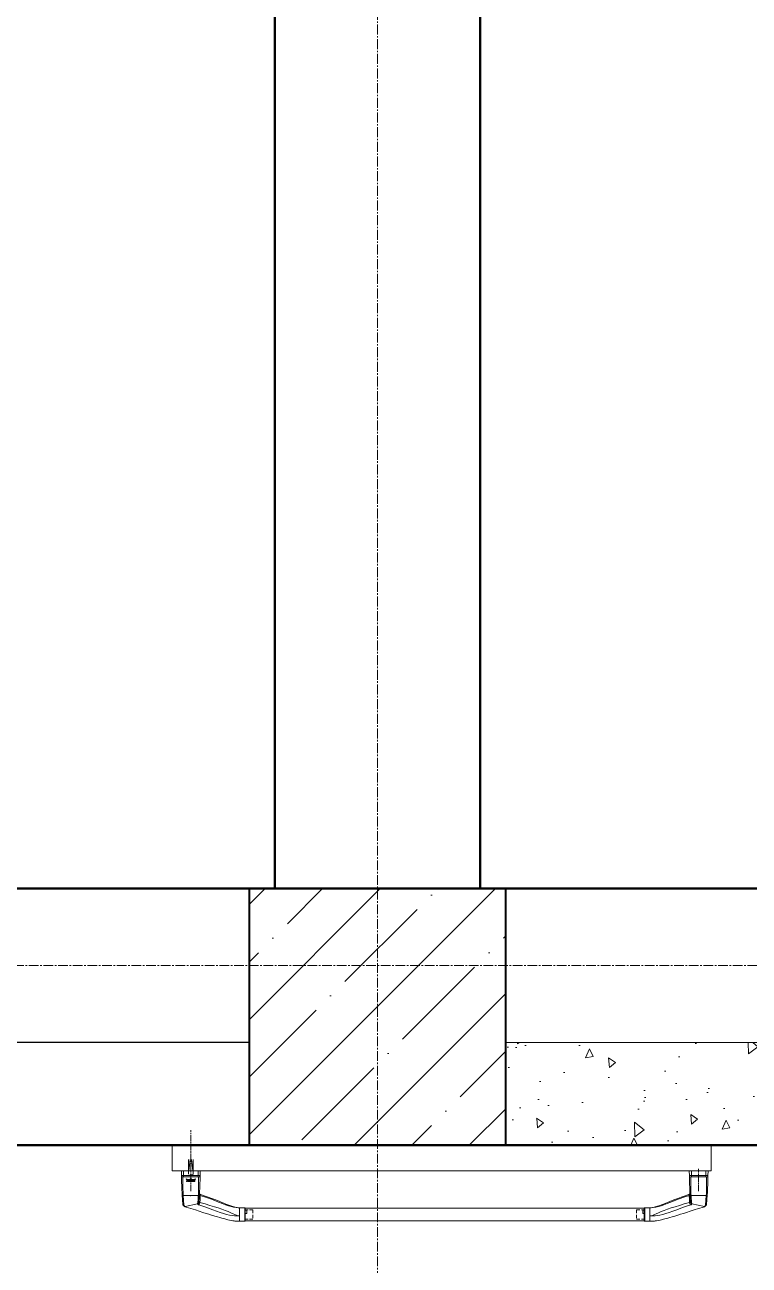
# Model space of a CAD drawing. Header units: millimetres. Extents: x -7155 to 483283, y -227682 to 148426.
# Drawn here: x 49273 to 50684, y 90316 to 92733 of the extents above; entities that cross this region are included whole.
import ezdxf

# ---------------------------------------------------------------- set-up
doc = ezdxf.new("R2010")
doc.units = ezdxf.units.MM
for name, pattern in [('CENTER2', [28.575, 19.05, -3.175, 3.175, -3.175]), ('CENTERLINE', [30, 12, -1.5, 3, -1.5, 12]), ('HIDDEN', [9.525, 6.35, -3.175]), ('HIDDEN2', [4.7625, 3.175, -1.5875])]:
    doc.linetypes.add(name, pattern=pattern)
for name, color, linetype, lineweight in [('АР_Двери_внутренние_антипаника', 7, 'Continuous', 0), ('АР_Колонны', 70, 'Continuous', 30), ('АР_Стены ЖБ', 7, 'Continuous', 30), ('АР_Стены ПЕНОблок', 52, 'Continuous', 20), ('АР_Штриховка', 8, 'Continuous', 0)]:
    doc.layers.add(name, color=color, linetype=linetype, lineweight=lineweight)
for name, color, linetype, lineweight, true_color in [('АР_Оси_РД_100', 7, 'Continuous', 0, 0x525252), ('РД_Витраж_вн', 7, 'Continuous', 25, 0x148aff), ('РД_Оси_100', 7, 'Continuous', 0, 0x525252), ('РД_проем_инж перемыч_фахверк', 7, 'Continuous', 18, 0xff1f1f)]:
    doc.layers.add(name, color=color, linetype=linetype, lineweight=lineweight, true_color=true_color)
doc.layers.add('КР_Балки-0.5', color=60, linetype='Continuous', lineweight=50, plot=False)
doc.layers.add('РД_Проем', color=230, linetype='Continuous', lineweight=0, plot=False)

# ---------------------------------------------------------------- blocks, each defined once
blk = doc.blocks.new('СОШ_2200_АР_ОСИ_М100_28.05.24')
at = {"layer": 'АР_Оси_РД_100', "linetype": 'CENTER2'}
for p, q in [((49960, -6155), (49960, 139938.679)), ((-5954.958, 90900), (119910, 90900))]:
    blk.add_line(p, q, dxfattribs=at)

msp = doc.modelspace()

# ---------------------------------------------------------------- hatches: boundary and pattern name
at = {"layer": 'АР_Штриховка', "linetype": 'Continuous', "lineweight": 5, "true_color": 0x000000}
h = msp.add_hatch(dxfattribs=at)
h.set_pattern_fill('ANSI35', color=18, scale=25, style=0)
h.paths.add_polyline_path([(49710, 90550), (50210, 90550), (50210, 91050), (49710, 91050)], flags=0)
at = {"layer": 'АР_Штриховка', "linetype": 'Continuous', "lineweight": 0, "true_color": 0x000000}
h = msp.add_hatch(dxfattribs=at)
h.set_pattern_fill('AR-CONC', color=18, angle=-315, style=0)
h.paths.add_polyline_path([(50210, 90750), (50210, 90550), (52850, 90550), (52850, 90750)], flags=0)

# ---------------------------------------------------------------- linework, layer by layer
at = {"layer": 'АР_Двери_внутренние_антипаника', "color": 18, "linetype": 'CENTERLINE', "true_color": 0x000000}
for p, q in [((49596.2, 90504), (49596.2, 90579.7)), ((49596.2, 90460.8), (49596.2, 90504)), ((50585.7, 90460.8), (50585.7, 90504))]:
    msp.add_line(p, q, dxfattribs=at)
at = {"layer": 'АР_Двери_внутренние_антипаника', "color": 18, "lineweight": 0, "ltscale": 2, "true_color": 0x000000}
for p, q in [((49560, 90500), (49560, 90550)), ((49560, 90550), (50610, 90550)), ((50610, 90550), (50610, 90500)), ((50610, 90500), (49560, 90500))]:
    msp.add_line(p, q, dxfattribs=at)
at = {"layer": 'АР_Двери_внутренние_антипаника', "color": 18, "linetype": 'Continuous', "true_color": 0x000000}
for p, q in [((49591.7, 90500), (49591.7, 90522.2)), ((49594.8, 90522.2), (49592.5, 90500)), ((49599.9, 90500), (49597.6, 90522.2)), ((49600.7, 90500), (49600.7, 90522.2)), ((49614.4, 90500), (49577.9, 90500)), ((49577.9, 90500), (49578, 90490.6)), ((49578.3, 90490.8), (49578, 90490.6)), ((49578.3, 90489.7), (49578, 90490.6)), ((49579.1, 90491), (49578.3, 90490.8)), ((49578.5, 90489.2), (49578.3, 90489.7)), ((49578.9, 90488.8), (49578.5, 90489.2)), ((49579.4, 90488.5), (49578.9, 90488.8)), ((49579.8, 90491.1), (49579.1, 90491)), ((49579.9, 90488.3), (49579.4, 90488.5)), ((49580.5, 90491.2), (49579.8, 90491.1)), ((49581, 90488.1), (49579.9, 90488.3)), ((49581.3, 90491.2), (49580.5, 90491.2)), ((49581, 90488.4), (49581.3, 90488.6)), ((49581, 90488.1), (49581, 90488.4)), ((49581, 90484.5), (49581, 90488.1)), ((49582, 90491.3), (49581.3, 90491.2)), ((49581.3, 90488.6), (49581.6, 90488.7)), ((49581.6, 90488.7), (49581.8, 90488.7)), ((49581.8, 90488.7), (49582, 90488.7)), ((49582, 90491.3), (49581.9, 90500)), ((49610.3, 90491.3), (49582, 90491.3)), ((49582, 90491.3), (49582, 90488.7)), ((49582, 90488.7), (49610.3, 90488.7)), ((49610.4, 90500), (49610.3, 90491.3)), ((49610.3, 90491.3), (49610.3, 90488.7)), ((49611.1, 90491.2), (49610.3, 90491.3)), ((49610.3, 90488.7), (49610.5, 90488.7)), ((49610.5, 90488.7), (49610.7, 90488.7)), ((49610.7, 90488.7), (49610.9, 90488.6)), ((49610.9, 90488.6), (49611.1, 90488.6)), ((49611.9, 90491.2), (49611.1, 90491.2)), ((49611.1, 90488.6), (49611.3, 90488.4)), ((49611.3, 90488.4), (49611.4, 90488.1)), ((49612.5, 90488.3), (49611.4, 90488.1)), ((49611.4, 90488.1), (49611.4, 90484.5)), ((49612.6, 90491.1), (49611.9, 90491.2)), ((49613, 90488.5), (49612.5, 90488.3)), ((49613.2, 90491), (49612.6, 90491.1)), ((49613.5, 90488.8), (49613, 90488.5)), ((49613.1, 90455.1), (49614.2, 90486.3)), ((49614, 90490.8), (49613.2, 90491)), ((49613.8, 90489.2), (49613.5, 90488.8)), ((49614.1, 90489.7), (49613.8, 90489.2)), ((49614.3, 90490.6), (49614, 90490.8)), ((49614.3, 90490.6), (49614.1, 90489.7)), ((49614.2, 90486.3), (49614.3, 90488.5)), ((49614.3, 90490.6), (49614.4, 90500)), ((49614.3, 90488.5), (49614.3, 90490.6)), ((50567.5, 90500), (50604, 90500)), ((50567.6, 90490.6), (50567.5, 90500)), ((50567.6, 90490.6), (50567.9, 90490.8)), ((50567.7, 90488.5), (50567.6, 90490.6)), ((50567.6, 90490.6), (50567.8, 90489.7)), ((50567.7, 90486.3), (50567.7, 90488.5)), ((50568.8, 90455.1), (50567.7, 90486.3)), ((50567.8, 90489.7), (50568.1, 90489.2)), ((50567.9, 90490.8), (50568.7, 90491)), ((50568.1, 90489.2), (50568.5, 90488.8)), ((50568.5, 90488.8), (50568.9, 90488.5)), ((50568.7, 90491), (50569.3, 90491.1)), ((50568.9, 90488.5), (50569.5, 90488.3)), ((50569.3, 90491.1), (50570.1, 90491.2)), ((50569.5, 90488.3), (50570.5, 90488.1)), ((50570.1, 90491.2), (50570.8, 90491.2)), ((50570.6, 90488.4), (50570.5, 90488.1)), ((50570.5, 90488.1), (50570.6, 90484.5)), ((50570.8, 90488.6), (50570.6, 90488.4)), ((50570.8, 90491.2), (50571.6, 90491.3)), ((50571, 90488.6), (50570.8, 90488.6)), ((50571.2, 90488.7), (50571, 90488.6)), ((50571.4, 90488.7), (50571.2, 90488.7)), ((50571.6, 90488.7), (50571.4, 90488.7)), ((50571.5, 90500), (50571.6, 90491.3)), ((50571.6, 90491.3), (50599.9, 90491.3)), ((50571.6, 90491.3), (50571.6, 90488.7)), ((50599.9, 90488.7), (50571.6, 90488.7)), ((50599.9, 90491.3), (50600, 90500)), ((50599.9, 90491.3), (50599.9, 90488.7)), ((50599.9, 90491.3), (50600.7, 90491.2)), ((50600.1, 90488.7), (50599.9, 90488.7)), ((50600.3, 90488.7), (50600.1, 90488.7)), ((50600.7, 90488.6), (50600.3, 90488.7)), ((50600.7, 90491.2), (50601.4, 90491.2)), ((50600.9, 90488.4), (50600.7, 90488.6)), ((50601, 90488.1), (50600.9, 90488.4)), ((50600.9, 90484.5), (50601, 90488.1)), ((50601, 90488.1), (50602, 90488.3)), ((50601.4, 90491.2), (50602.2, 90491.1)), ((50602, 90488.3), (50602.6, 90488.5)), ((50602.2, 90491.1), (50602.8, 90491)), ((50602.6, 90488.5), (50603, 90488.8)), ((50602.8, 90491), (50603.6, 90490.8)), ((50603, 90488.8), (50603.4, 90489.2)), ((50603.4, 90489.2), (50603.7, 90489.7)), ((50603.6, 90490.8), (50603.9, 90490.6)), ((50603.7, 90489.7), (50603.9, 90490.6)), ((50604, 90500), (50603.9, 90490.6)), ((49581, 90480.4), (49581, 90484.5)), ((49581, 90476.6), (49581, 90480.4)), ((49581, 90471.9), (49581, 90476.6)), ((49581, 90468), (49581, 90471.9)), ((49581, 90463.8), (49581, 90468)), ((49581.1, 90460.1), (49581, 90463.8)), ((49587, 90484.9), (49589.2, 90484)), ((49587, 90484.9), (49587, 90484.7)), ((49588.5, 90481.6), (49587, 90484.7)), ((49587, 90484.7), (49589.2, 90483.8)), ((49587.7, 90479.7), (49588.5, 90481.4)), ((49587.7, 90479.5), (49588.5, 90481.2)), ((49587.7, 90479.7), (49587.7, 90479.5)), ((49588.6, 90479.5), (49587.7, 90479.5)), ((49589.7, 90481.6), (49588.5, 90481.6)), ((49588.5, 90481.4), (49588.5, 90481.2)), ((49588.5, 90481.4), (49590, 90481.4)), ((49588.5, 90481.2), (49590, 90481.2)), ((49588.7, 90479.8), (49588.6, 90479.5)), ((49589.8, 90479.8), (49588.7, 90479.8)), ((49588.8, 90480.1), (49589, 90480.7)), ((49589.6, 90480.3), (49588.8, 90480.3)), ((49589.7, 90480.1), (49588.8, 90480.1)), ((49590.8, 90482.6), (49588.9, 90483.1)), ((49588.9, 90483.1), (49589.7, 90481.6)), ((49589, 90480.7), (49589.5, 90480.7)), ((49589.1, 90483), (49589.7, 90481.8)), ((49589.2, 90484), (49591.6, 90483.4)), ((49589.2, 90483.8), (49591.6, 90483.2)), ((49589.5, 90480.7), (49589.7, 90480.1)), ((49589.7, 90481.8), (49589.7, 90481.6)), ((49589.9, 90479.5), (49589.8, 90479.8)), ((49590.7, 90479.5), (49589.9, 90479.5)), ((49590, 90481.4), (49590, 90481.2)), ((49590, 90481.4), (49590.7, 90479.7)), ((49590, 90481.2), (49590.7, 90479.5)), ((49590.7, 90479.7), (49590.7, 90479.5)), ((49592.7, 90482.3), (49590.8, 90482.6)), ((49591.1, 90481.4), (49591.1, 90481.2)), ((49591.1, 90481.4), (49592.4, 90481.4)), ((49591.1, 90479.5), (49591.1, 90481.2)), ((49591.1, 90481.2), (49592.4, 90481.2)), ((49591.8, 90479.5), (49591.1, 90479.5)), ((49591.6, 90483.4), (49594.2, 90483.1)), ((49591.6, 90483.2), (49594.2, 90482.9)), ((49592.1, 90480.7), (49591.8, 90480.7)), ((49591.8, 90480.7), (49591.8, 90479.5)), ((49592.6, 90479.5), (49592.1, 90480.7)), ((49592.4, 90481.4), (49592.4, 90481.2)), ((49592.4, 90481.4), (49592.8, 90480.5)), ((49592.4, 90481.2), (49592.8, 90480.2)), ((49593.2, 90479.5), (49592.6, 90479.5)), ((49594.7, 90482.1), (49592.7, 90482.3)), ((49592.8, 90480.5), (49592.8, 90480.2)), ((49592.8, 90480.5), (49593, 90480.5)), ((49592.8, 90480.2), (49593, 90480.2)), ((49593, 90480.5), (49593.4, 90481.4)), ((49593, 90480.2), (49593.4, 90481.2)), ((49593, 90480.5), (49593, 90480.2)), ((49593.7, 90480.7), (49593.2, 90479.5)), ((49593.4, 90481.4), (49593.4, 90481.2)), ((49593.4, 90481.4), (49594.7, 90481.4)), ((49593.4, 90481.2), (49594.7, 90481.2)), ((49594, 90480.7), (49593.7, 90480.7)), ((49594, 90479.5), (49594, 90480.7)), ((49594.7, 90479.5), (49594, 90479.5)), ((49594.2, 90483.1), (49596.2, 90485)), ((49594.2, 90482.9), (49596.2, 90484.8)), ((49594.2, 90483.1), (49594.2, 90482.9)), ((49596.2, 90483.5), (49594.7, 90482.1)), ((49594.7, 90481.4), (49594.7, 90481.2)), ((49594.7, 90481.2), (49594.7, 90479.5)), ((49595.2, 90479.7), (49595.7, 90480.3)), ((49595.2, 90479.5), (49595.8, 90480.2)), ((49595.2, 90479.7), (49595.2, 90479.5)), ((49596.1, 90479.5), (49595.2, 90479.5)), ((49595.3, 90481.1), (49595.4, 90481.2)), ((49595.3, 90481), (49595.3, 90481.1)), ((49595.3, 90480.9), (49595.3, 90481)), ((49595.3, 90480.8), (49595.4, 90480.9)), ((49595.3, 90480.7), (49595.3, 90480.8)), ((49595.3, 90480.8), (49595.3, 90480.8)), ((49595.3, 90480.6), (49595.3, 90480.7)), ((49595.4, 90480.5), (49595.3, 90480.6)), ((49595.4, 90481.2), (49595.5, 90481.2)), ((49595.4, 90480.9), (49595.5, 90481)), ((49595.4, 90480.4), (49595.4, 90480.5)), ((49595.6, 90480.3), (49595.4, 90480.4)), ((49595.5, 90481.2), (49595.6, 90481.3)), ((49595.5, 90481), (49595.6, 90481.1)), ((49595.6, 90481.3), (49595.7, 90481.4)), ((49595.6, 90481.1), (49595.7, 90481.1)), ((49595.7, 90480.3), (49595.6, 90480.3)), ((49595.7, 90481.4), (49595.9, 90481.4)), ((49595.7, 90481.1), (49595.9, 90481.2)), ((49595.8, 90480.2), (49595.7, 90480.3)), ((49595.9, 90481.4), (49596, 90481.4)), ((49595.9, 90481.2), (49596, 90481.2)), ((49596, 90481.4), (49596.2, 90481.4)), ((49596, 90481.2), (49596.2, 90481.2)), ((49596.2, 90480.8), (49596.1, 90480.8)), ((49596.1, 90480.7), (49596.1, 90480.8)), ((49596.1, 90480.8), (49596.2, 90480.8)), ((49596.1, 90480.7), (49596.1, 90480.6)), ((49596.1, 90480.6), (49596.1, 90480.7)), ((49596.1, 90480.7), (49596.1, 90480.7)), ((49596.2, 90480.5), (49596.1, 90480.6)), ((49596.1, 90480.6), (49596.1, 90480.6)), ((49596.1, 90480.6), (49596.1, 90480.6)), ((49596.6, 90480.2), (49596.1, 90479.5)), ((49596.2, 90485), (49598.1, 90483.1)), ((49596.2, 90485), (49596.2, 90484.8)), ((49596.2, 90484.8), (49598.1, 90482.9)), ((49597.6, 90482.1), (49596.2, 90483.5)), ((49596.2, 90481.4), (49597.7, 90481.4)), ((49596.2, 90481.4), (49596.2, 90481.2)), ((49596.2, 90481.2), (49597.7, 90481.2)), ((49596.2, 90480.8), (49596.3, 90480.9)), ((49596.2, 90480.7), (49596.2, 90480.8)), ((49596.2, 90480.8), (49596.2, 90480.8)), ((49596.2, 90480.8), (49596.2, 90480.8)), ((49596.3, 90480.7), (49596.2, 90480.7)), ((49596.2, 90480.7), (49596.2, 90480.7)), ((49596.3, 90480.5), (49596.2, 90480.5)), ((49596.2, 90480.5), (49596.2, 90480.5)), ((49596.2, 90480.5), (49596.2, 90480.5)), ((49596.3, 90480.9), (49596.3, 90480.9)), ((49596.3, 90480.9), (49596.4, 90480.9)), ((49596.4, 90480.7), (49596.3, 90480.7)), ((49596.4, 90480.5), (49596.3, 90480.5)), ((49596.4, 90480.9), (49597.1, 90480.9)), ((49596.4, 90480.9), (49596.4, 90480.9)), ((49597.1, 90480.7), (49596.4, 90480.7)), ((49596.4, 90480.7), (49596.4, 90480.5)), ((49596.4, 90480.7), (49596.4, 90480.7)), ((49597.1, 90480.5), (49596.4, 90480.5)), ((49596.4, 90480.5), (49596.4, 90480.5)), ((49597.1, 90480.2), (49596.6, 90480.2)), ((49597.1, 90480.9), (49597.1, 90480.5)), ((49597.1, 90479.5), (49597.1, 90480.2)), ((49597.7, 90479.5), (49597.1, 90479.5)), ((49599.6, 90482.3), (49597.6, 90482.1)), ((49597.7, 90481.4), (49597.7, 90481.2)), ((49597.7, 90481.2), (49597.7, 90479.5)), ((49598.1, 90483.1), (49600.7, 90483.4)), ((49598.1, 90482.9), (49600.7, 90483.2)), ((49598.1, 90483.1), (49598.1, 90482.9)), ((49598.2, 90481), (49598.3, 90481.1)), ((49598.2, 90480.9), (49598.2, 90481)), ((49598.2, 90480.9), (49598.2, 90480.7)), ((49598.2, 90480.7), (49598.2, 90480.8)), ((49598.2, 90480.8), (49598.3, 90480.8)), ((49598.2, 90480), (49598.2, 90480.7)), ((49598.3, 90479.9), (49598.2, 90480)), ((49598.3, 90481.1), (49598.4, 90481.2)), ((49598.3, 90480.8), (49598.4, 90480.9)), ((49598.3, 90479.8), (49598.3, 90479.9)), ((49598.4, 90479.7), (49598.3, 90479.8)), ((49598.4, 90481.2), (49598.5, 90481.2)), ((49598.4, 90480.9), (49598.5, 90481)), ((49598.5, 90479.6), (49598.4, 90479.7)), ((49598.5, 90481.2), (49598.6, 90481.3)), ((49598.5, 90481), (49598.6, 90481.1)), ((49598.7, 90479.6), (49598.5, 90479.6)), ((49598.6, 90481.3), (49598.7, 90481.4)), ((49598.6, 90481.1), (49598.7, 90481.1)), ((49598.7, 90481.4), (49598.9, 90481.4)), ((49598.7, 90481.1), (49598.9, 90481.2)), ((49598.8, 90479.5), (49598.7, 90479.6)), ((49599, 90479.5), (49598.8, 90479.5)), ((49598.9, 90481.4), (49599, 90481.4)), ((49598.9, 90481.2), (49599, 90481.2)), ((49599, 90481.4), (49599.2, 90481.4)), ((49599, 90481.2), (49599.2, 90481.2)), ((49599, 90480.6), (49599, 90480.7)), ((49599, 90480.7), (49599, 90480.7)), ((49599, 90480.7), (49599.1, 90480.7)), ((49599, 90480.1), (49599, 90480.6)), ((49599, 90480.3), (49599, 90480.1)), ((49599, 90480.2), (49599, 90480.3)), ((49599.1, 90480.1), (49599, 90480.2)), ((49599, 90480.2), (49599, 90480.2)), ((49599, 90480.2), (49599, 90480.2)), ((49599, 90480), (49599, 90480.1)), ((49599, 90479.9), (49599, 90480)), ((49599, 90480), (49599, 90480)), ((49599.1, 90479.9), (49599, 90479.9)), ((49599.2, 90479.5), (49599, 90479.5)), ((49599.1, 90480.7), (49599.1, 90480.8)), ((49599.1, 90480.8), (49599.2, 90480.8)), ((49599.2, 90480.1), (49599.1, 90480.1)), ((49599.1, 90480.1), (49599.1, 90480.1)), ((49599.2, 90479.9), (49599.1, 90479.9)), ((49599.1, 90479.9), (49599.1, 90479.9)), ((49599.2, 90481.4), (49599.2, 90481.2)), ((49599.2, 90481.4), (49599.8, 90481.4)), ((49599.2, 90481.2), (49599.8, 90481.2)), ((49599.2, 90480.8), (49599.2, 90480.8)), ((49599.2, 90480.8), (49599.3, 90480.8)), ((49599.3, 90480.1), (49599.2, 90480.1)), ((49599.3, 90479.8), (49599.2, 90479.9)), ((49599.8, 90479.5), (49599.2, 90479.5)), ((49599.3, 90480.8), (49599.4, 90480.9)), ((49599.4, 90480.1), (49599.3, 90480.1)), ((49599.3, 90480.1), (49599.3, 90480.1)), ((49599.4, 90479.8), (49599.3, 90479.8)), ((49599.3, 90479.8), (49599.3, 90479.8)), ((49599.4, 90480.9), (49599.6, 90480.9)), ((49599.4, 90480.1), (49599.4, 90479.8)), ((49599.6, 90480.1), (49599.4, 90480.1)), ((49599.6, 90479.8), (49599.4, 90479.8)), ((49601.6, 90482.6), (49599.6, 90482.3)), ((49599.6, 90480.9), (49599.7, 90480.8)), ((49599.6, 90480.1), (49599.6, 90479.8)), ((49599.7, 90480.1), (49599.6, 90480.1)), ((49599.7, 90479.8), (49599.6, 90479.8)), ((49599.7, 90480.8), (49599.7, 90480.8)), ((49599.7, 90480.8), (49599.8, 90480.8)), ((49599.8, 90480.1), (49599.7, 90480.1)), ((49599.7, 90480.1), (49599.7, 90480.1)), ((49599.8, 90479.9), (49599.7, 90479.8)), ((49599.7, 90479.8), (49599.7, 90479.8)), ((49599.8, 90481.4), (49599.8, 90481.2)), ((49599.8, 90481.4), (49600, 90481.4)), ((49599.8, 90481.2), (49600, 90481.2)), ((49599.8, 90480.8), (49599.8, 90480.8)), ((49599.8, 90480.8), (49599.9, 90480.8)), ((49599.9, 90480.1), (49599.8, 90480.1)), ((49599.9, 90479.9), (49599.8, 90479.9)), ((49599.9, 90479.5), (49599.8, 90479.5)), ((49599.9, 90480.8), (49599.9, 90480.7)), ((49599.9, 90480.7), (49600, 90480.7)), ((49600, 90480.2), (49599.9, 90480.2)), ((49599.9, 90480.2), (49599.9, 90480.1)), ((49600, 90480), (49599.9, 90479.9)), ((49599.9, 90479.9), (49599.9, 90479.9)), ((49600.1, 90479.5), (49599.9, 90479.5)), ((49600, 90481.4), (49600.1, 90481.4)), ((49600, 90481.2), (49600.1, 90481.2)), ((49600, 90480.7), (49600, 90480.7)), ((49600, 90480.7), (49600, 90480.6)), ((49600, 90480.6), (49600, 90480.1)), ((49600, 90480.3), (49600, 90480.2)), ((49600, 90480.2), (49600, 90480.2)), ((49600, 90480.1), (49600, 90480)), ((49600, 90480), (49600, 90480)), ((49600.1, 90481.4), (49600.3, 90481.3)), ((49600.1, 90481.2), (49600.3, 90481.1)), ((49600.3, 90479.5), (49600.1, 90479.5)), ((49600.3, 90481.3), (49600.5, 90481.3)), ((49600.3, 90481.1), (49600.5, 90481)), ((49600.4, 90479.6), (49600.3, 90479.5)), ((49600.5, 90479.7), (49600.4, 90479.6)), ((49600.5, 90481.3), (49600.6, 90481.2)), ((49600.5, 90481), (49600.6, 90481)), ((49600.6, 90479.7), (49600.5, 90479.7)), ((49600.6, 90481.2), (49600.7, 90481.1)), ((49600.6, 90481), (49600.7, 90480.9)), ((49600.7, 90479.8), (49600.6, 90479.7)), ((49600.7, 90483.4), (49603.2, 90484)), ((49600.7, 90483.2), (49603.2, 90483.8)), ((49600.7, 90481.1), (49600.7, 90481)), ((49600.7, 90481), (49600.7, 90480.9)), ((49600.7, 90480.9), (49600.7, 90480.7)), ((49600.7, 90480.9), (49600.7, 90480.8)), ((49600.7, 90480.8), (49600.7, 90480.7)), ((49600.7, 90480.7), (49600.7, 90480)), ((49600.7, 90480), (49600.7, 90479.9)), ((49600.7, 90479.9), (49600.7, 90479.8)), ((49601.3, 90481.1), (49601.4, 90481.2)), ((49601.3, 90481), (49601.3, 90481.1)), ((49601.3, 90480.9), (49601.3, 90481)), ((49601.3, 90480.9), (49601.3, 90480.7)), ((49601.3, 90480.8), (49601.4, 90480.9)), ((49601.3, 90480.7), (49601.3, 90480.8)), ((49601.3, 90480.8), (49601.3, 90480.8)), ((49601.3, 90480), (49601.3, 90480.7)), ((49601.3, 90479.9), (49601.3, 90480)), ((49601.3, 90479.8), (49601.3, 90479.9)), ((49601.4, 90479.7), (49601.3, 90479.8)), ((49601.4, 90481.2), (49601.5, 90481.2)), ((49601.4, 90480.9), (49601.5, 90481)), ((49601.5, 90479.6), (49601.4, 90479.7)), ((49601.5, 90481.2), (49601.6, 90481.3)), ((49601.5, 90481), (49601.6, 90481.1)), ((49601.7, 90479.6), (49601.5, 90479.6)), ((49603.4, 90483.1), (49601.6, 90482.6)), ((49601.6, 90481.3), (49601.7, 90481.4)), ((49601.6, 90481.1), (49601.7, 90481.1)), ((49601.7, 90481.4), (49601.9, 90481.4)), ((49601.7, 90481.1), (49601.9, 90481.2)), ((49601.9, 90479.5), (49601.7, 90479.6)), ((49601.9, 90481.4), (49602.1, 90481.4)), ((49601.9, 90481.2), (49602.1, 90481.2)), ((49601.9, 90480.6), (49601.9, 90480.7)), ((49601.9, 90480.7), (49601.9, 90480.7)), ((49601.9, 90480.7), (49602, 90480.7)), ((49601.9, 90480.1), (49601.9, 90480.6)), ((49601.9, 90480.3), (49601.9, 90480.1)), ((49601.9, 90480.2), (49601.9, 90480.3)), ((49602, 90480.2), (49601.9, 90480.2)), ((49601.9, 90480.2), (49601.9, 90480.2)), ((49601.9, 90480), (49601.9, 90480.1)), ((49602, 90479.9), (49601.9, 90480)), ((49601.9, 90480), (49601.9, 90480)), ((49602, 90479.5), (49601.9, 90479.5)), ((49602, 90480.7), (49602, 90480.8)), ((49602, 90480.8), (49602.1, 90480.8)), ((49602, 90480.1), (49602, 90480.2)), ((49602.1, 90480.1), (49602, 90480.1)), ((49602.1, 90479.9), (49602, 90479.9)), ((49602, 90479.9), (49602, 90479.9)), ((49602.2, 90479.5), (49602, 90479.5)), ((49602.1, 90481.4), (49602.2, 90481.4)), ((49602.1, 90481.2), (49602.2, 90481.2)), ((49602.1, 90480.8), (49602.2, 90480.8)), ((49602.2, 90480.1), (49602.1, 90480.1)), ((49602.1, 90480.1), (49602.1, 90480.1)), ((49602.2, 90479.8), (49602.1, 90479.9)), ((49602.1, 90479.9), (49602.1, 90479.9)), ((49602.2, 90481.4), (49603.8, 90481.4)), ((49602.2, 90481.4), (49602.2, 90481.2)), ((49602.2, 90481.2), (49603.8, 90481.2)), ((49602.2, 90480.8), (49602.3, 90480.9)), ((49602.2, 90480.8), (49602.2, 90480.8)), ((49602.3, 90480.1), (49602.2, 90480.1)), ((49602.2, 90480.1), (49602.2, 90480.1)), ((49602.3, 90479.8), (49602.2, 90479.8)), ((49602.2, 90479.8), (49602.2, 90479.8)), ((49603.8, 90479.5), (49602.2, 90479.5)), ((49602.3, 90480.9), (49603, 90480.9)), ((49603, 90480.1), (49602.3, 90480.1)), ((49602.3, 90480.1), (49602.3, 90479.8)), ((49603, 90479.8), (49602.3, 90479.8)), ((49602.7, 90481.6), (49603.4, 90483.1)), ((49602.7, 90481.8), (49603.3, 90483)), ((49602.7, 90481.8), (49602.7, 90481.6)), ((49603.8, 90481.6), (49602.7, 90481.6)), ((49603, 90480.9), (49603, 90479.8)), ((49603.2, 90484), (49605.4, 90484.9)), ((49603.2, 90483.8), (49605.4, 90484.7)), ((49605.4, 90484.7), (49603.8, 90481.6)), ((49603.8, 90481.4), (49603.8, 90481.2)), ((49603.8, 90481.2), (49603.8, 90479.5)), ((49605.4, 90484.9), (49605.4, 90484.7)), ((49611.4, 90464.4), (49611.3, 90461.5)), ((49611.4, 90484.5), (49611.4, 90480.2)), ((49611.4, 90480.2), (49611.4, 90476.4)), ((49611.4, 90476.4), (49611.4, 90471.6)), ((49611.4, 90471.6), (49611.4, 90467.7)), ((49611.4, 90467.7), (49611.4, 90464.4)), ((50570.6, 90471.6), (50570.5, 90467.7)), ((50570.5, 90467.7), (50570.6, 90464.4)), ((50570.6, 90484.5), (50570.6, 90480.2)), ((50570.6, 90480.2), (50570.6, 90476.4)), ((50570.6, 90476.4), (50570.6, 90471.6)), ((50570.6, 90464.4), (50570.6, 90461.5)), ((50600.9, 90480.4), (50600.9, 90484.5)), ((50600.9, 90476.6), (50600.9, 90480.4)), ((50600.9, 90471.9), (50600.9, 90476.6)), ((50601, 90468), (50600.9, 90471.9)), ((50600.9, 90463.8), (50601, 90468)), ((50600.9, 90460.1), (50600.9, 90463.8)), ((49579.3, 90453.7), (49579.5, 90453.1)), ((49579.5, 90453.1), (49580, 90452.5)), ((49579.5, 90453), (49580.1, 90444.2)), ((49579.7, 90451.2), (49579.6, 90451.5)), ((49580, 90452.5), (49580.6, 90452.2)), ((49580.1, 90444.2), (49580.8, 90434.9)), ((49580.6, 90452.2), (49581.3, 90452.1)), ((49581.2, 90456.1), (49581.1, 90460.1)), ((49581.3, 90452.1), (49581.2, 90456.1)), ((49611, 90452.1), (49581.3, 90452.1)), ((49610.9, 90452.1), (49581.5, 90452.1)), ((49582.8, 90433.3), (49581.5, 90452.1)), ((49610.1, 90440.1), (49609.9, 90437.2)), ((49610.3, 90443), (49610.1, 90440.1)), ((49610.5, 90445.8), (49610.3, 90443)), ((49610.7, 90448.7), (49610.5, 90445.8)), ((49610.6, 90437.3), (49611.3, 90437.7)), ((49610.9, 90452.1), (49610.7, 90448.7)), ((49611.2, 90452.1), (49610.9, 90452.1)), ((49611.2, 90455.3), (49611, 90452.1)), ((49611, 90452.1), (49611.8, 90452.2)), ((49611.3, 90458.4), (49611.2, 90455.3)), ((49611.2, 90452.1), (49611.2, 90452.1)), ((49611.3, 90461.5), (49611.3, 90458.4)), ((49611.3, 90437.7), (49611.7, 90438.2)), ((49611.5, 90436.8), (49612.1, 90437.8)), ((49611.7, 90438.2), (49611.9, 90438.8)), ((49611.8, 90452.2), (49612.4, 90452.5)), ((49612, 90438.8), (49611.9, 90438.7)), ((49611.9, 90438.7), (49611.9, 90438.8)), ((49612.2, 90438.8), (49612, 90438.8)), ((49612.1, 90437.8), (49612.3, 90438.7)), ((49612.3, 90438.7), (49612.2, 90438.8)), ((49612.2, 90438.8), (49612.2, 90438.8)), ((49612.5, 90438.6), (49612.3, 90438.7)), ((49612.4, 90452.5), (49612.8, 90453.1)), ((49613, 90438.7), (49612.5, 90438.6)), ((49612.6, 90449.7), (49612.6, 90449.6)), ((49612.8, 90449.7), (49612.6, 90449.7)), ((49612.6, 90449.6), (49612.6, 90449)), ((49612.6, 90449), (49612.6, 90449.1)), ((49612.8, 90453.1), (49613, 90453.7)), ((49613, 90452.9), (49612.8, 90452.9)), ((49612.9, 90451.3), (49612.8, 90450.3)), ((49612.8, 90450.3), (49612.8, 90449.8)), ((49612.8, 90449.8), (49612.8, 90449.8)), ((49613, 90452.9), (49612.9, 90451.3)), ((49613, 90453.7), (49613.1, 90455.1)), ((49613.1, 90454.9), (49613, 90452.9)), ((49613.4, 90438.8), (49613, 90438.7)), ((49613.1, 90455.1), (49613.8, 90454.7)), ((49613.1, 90454.7), (49613.2, 90454.1)), ((49613.2, 90454.1), (49613.3, 90454)), ((49613.3, 90454), (49613.4, 90453.8)), ((49613.4, 90453.8), (49613.6, 90453.6)), ((49613.6, 90438.8), (49613.4, 90438.8)), ((49613.6, 90453.6), (49613.9, 90453.1)), ((49613.9, 90438.8), (49613.6, 90438.8)), ((49613.7, 90437.4), (49613.9, 90438.8)), ((49613.8, 90454.7), (49622.5, 90451.8)), ((49613.8, 90454.7), (49614.1, 90454.5)), ((49613.9, 90453.1), (49614.5, 90452.5)), ((49613.9, 90438.8), (49614.3, 90444.5)), ((49624.2, 90435.6), (49613.9, 90438.8)), ((49613.9, 90438.8), (49613.9, 90438.8)), ((49614.1, 90454.5), (49614.4, 90454.1)), ((49614.3, 90444.5), (49614.7, 90451.9)), ((49614.4, 90454.1), (49614.6, 90453.6)), ((49614.5, 90452.5), (49614.7, 90452.4)), ((49614.6, 90453.6), (49614.7, 90452.4)), ((49614.7, 90452.4), (49625, 90449)), ((49614.7, 90451.9), (49614.7, 90452.4)), ((49622.5, 90451.8), (49630.2, 90449.1)), ((49625, 90449), (49634.3, 90445.6)), ((49630.2, 90449.1), (49636.9, 90446.6)), ((49634.3, 90445.6), (49642.8, 90442.4)), ((49636.9, 90446.6), (49642.8, 90444.3)), ((49642.8, 90444.3), (49648, 90442.2)), ((49642.8, 90442.4), (49650.5, 90439.4)), ((49648, 90442.2), (49652.7, 90440.3)), ((49650.5, 90439.4), (49657.5, 90436.6)), ((49652.7, 90440.3), (49656.8, 90438.6)), ((49656.8, 90438.6), (49660.4, 90437.1)), ((50525.2, 90438.6), (50521.5, 90437.1)), ((50531.4, 90439.4), (50524.4, 90436.6)), ((50529.3, 90440.3), (50525.2, 90438.6)), ((50533.9, 90442.2), (50529.3, 90440.3)), ((50539.1, 90442.4), (50531.4, 90439.4)), ((50539.1, 90444.3), (50533.9, 90442.2)), ((50545, 90446.6), (50539.1, 90444.3)), ((50547.6, 90445.6), (50539.1, 90442.4)), ((50551.7, 90449.1), (50545, 90446.6)), ((50556.9, 90449), (50547.6, 90445.6)), ((50559.4, 90451.8), (50551.7, 90449.1)), ((50567.2, 90452.4), (50556.9, 90449)), ((50557.7, 90435.6), (50568.1, 90438.8)), ((50568.2, 90454.7), (50559.4, 90451.8)), ((50567.3, 90453.6), (50567.2, 90452.4)), ((50567.4, 90452.5), (50567.2, 90452.4)), ((50567.2, 90451.9), (50567.2, 90452.4)), ((50567.7, 90444.5), (50567.2, 90451.9)), ((50567.5, 90454.1), (50567.3, 90453.6)), ((50568, 90453.1), (50567.4, 90452.5)), ((50567.8, 90454.5), (50567.5, 90454.1)), ((50568.1, 90438.8), (50567.7, 90444.5)), ((50568.2, 90454.7), (50567.8, 90454.5)), ((50568.3, 90453.6), (50568, 90453.1)), ((50568.1, 90438.8), (50568.1, 90438.8)), ((50568.2, 90437.4), (50568.1, 90438.8)), ((50568.1, 90438.8), (50568.3, 90438.8)), ((50568.8, 90455.1), (50568.2, 90454.7)), ((50568.5, 90453.8), (50568.3, 90453.6)), ((50568.3, 90438.8), (50568.5, 90438.8)), ((50568.6, 90454), (50568.5, 90453.8)), ((50568.5, 90438.8), (50568.9, 90438.7)), ((50568.7, 90454.1), (50568.6, 90454)), ((50568.9, 90454.7), (50568.7, 90454.1)), ((50568.9, 90453.7), (50568.8, 90455.1)), ((50568.9, 90454.9), (50569, 90452.9)), ((50569.1, 90453.1), (50568.9, 90453.7)), ((50568.9, 90438.7), (50569.5, 90438.6)), ((50569, 90452.9), (50569, 90451.3)), ((50569, 90452.9), (50569.1, 90452.9)), ((50569, 90451.3), (50569.1, 90450.3)), ((50569.5, 90452.5), (50569.1, 90453.1)), ((50569.1, 90450.3), (50569.1, 90449.8)), ((50569.1, 90449.8), (50569.1, 90449.8)), ((50569.1, 90449.7), (50569.3, 90449.7)), ((50569.3, 90449.7), (50569.3, 90449.6)), ((50569.3, 90449.6), (50569.4, 90449)), ((50569.4, 90449), (50569.3, 90449.1)), ((50570.2, 90452.2), (50569.5, 90452.5)), ((50569.5, 90438.6), (50569.6, 90438.7)), ((50569.6, 90438.7), (50569.7, 90438.8)), ((50569.8, 90437.8), (50569.6, 90438.7)), ((50569.7, 90438.8), (50569.8, 90438.8)), ((50569.8, 90438.8), (50569.9, 90438.8)), ((50570.5, 90436.8), (50569.8, 90437.8)), ((50569.9, 90438.8), (50570, 90438.7)), ((50570.2, 90438.2), (50570, 90438.8)), ((50570, 90438.7), (50570, 90438.8)), ((50570.9, 90452.1), (50570.2, 90452.2)), ((50570.7, 90437.7), (50570.2, 90438.2)), ((50570.6, 90461.5), (50570.7, 90458.4)), ((50570.7, 90458.4), (50570.8, 90455.3)), ((50570.7, 90452.1), (50570.7, 90452.1)), ((50570.7, 90452.1), (50571.1, 90452.1)), ((50571.3, 90437.3), (50570.7, 90437.7)), ((50570.8, 90455.3), (50570.9, 90452.1)), ((50570.9, 90452.1), (50600.6, 90452.1)), ((50571.1, 90452.1), (50600.4, 90452.1)), ((50571.1, 90452.1), (50571.3, 90448.7)), ((50571.3, 90448.7), (50571.4, 90445.8)), ((50571.4, 90445.8), (50571.6, 90443)), ((50571.6, 90443), (50571.8, 90440.1)), ((50571.8, 90440.1), (50572, 90437.2)), ((50599.2, 90433.3), (50600.4, 90452.1)), ((50600.6, 90452.1), (50600.8, 90456.1)), ((50601.3, 90452.2), (50600.6, 90452.1)), ((50600.8, 90456.1), (50600.9, 90460.1)), ((50601.8, 90444.2), (50601.2, 90434.9)), ((50602, 90452.5), (50601.3, 90452.2)), ((50602.4, 90453), (50601.8, 90444.2)), ((50602.4, 90453.1), (50602, 90452.5)), ((50602.3, 90451.2), (50602.3, 90451.5)), ((50602.6, 90453.7), (50602.4, 90453.1)), ((49580.8, 90434.6), (49580.8, 90434.9)), ((49580.9, 90434.3), (49580.8, 90434.6)), ((49581.4, 90433.8), (49580.9, 90434.3)), ((49581.6, 90432.8), (49580.9, 90434.3)), ((49582, 90433.4), (49581.4, 90433.8)), ((49583.4, 90431.1), (49581.6, 90432.8)), ((49582.8, 90433.3), (49582, 90433.4)), ((49583, 90432.7), (49582.8, 90433.3)), ((49583.6, 90432), (49583, 90432.7)), ((49585.1, 90430.2), (49583.4, 90431.1)), ((49583.5, 90431), (49583.4, 90431.1)), ((49584.3, 90430.8), (49583.5, 90431)), ((49585.1, 90430.9), (49583.6, 90432)), ((49585.1, 90430.9), (49584.3, 90430.8)), ((49609.6, 90435.6), (49585.1, 90430.9)), ((49587, 90429.6), (49585.1, 90430.2)), ((49596.5, 90426.6), (49587, 90429.6)), ((49605.1, 90423.9), (49596.5, 90426.6)), ((49612.8, 90421.4), (49605.1, 90423.9)), ((49609.5, 90436.5), (49609.4, 90436)), ((49609.4, 90436), (49609.5, 90435.8)), ((49609.8, 90436.9), (49609.5, 90436.5)), ((49609.5, 90435.8), (49609.6, 90435.6)), ((49609.6, 90435.6), (49610.6, 90436)), ((49609.6, 90435.6), (49610.4, 90434.7)), ((49609.9, 90437.1), (49609.8, 90437)), ((49609.8, 90437), (49609.8, 90436.9)), ((49609.8, 90436.9), (49609.8, 90436.9)), ((49609.8, 90436.9), (49609.8, 90436.9)), ((49609.8, 90436.9), (49609.8, 90436.9)), ((49609.8, 90436.9), (49609.8, 90436.9)), ((49609.8, 90436.9), (49609.8, 90436.9)), ((49609.8, 90436.9), (49609.8, 90436.9)), ((49609.8, 90436.9), (49609.8, 90436.9)), ((49609.8, 90436.9), (49609.8, 90436.9)), ((49609.8, 90436.9), (49609.8, 90436.9)), ((49609.8, 90436.9), (49609.8, 90436.9)), ((49609.8, 90436.9), (49609.8, 90436.9)), ((49609.8, 90436.9), (49609.8, 90436.9)), ((49609.8, 90436.9), (49609.8, 90436.9)), ((49609.9, 90437.2), (49610.6, 90437.3)), ((49609.9, 90437.2), (49609.9, 90437.1)), ((49610.4, 90434.7), (49610.9, 90434.2)), ((49610.6, 90436), (49611.5, 90436.8)), ((49610.9, 90434.2), (49611.7, 90433.8)), ((49611.7, 90433.8), (49612.5, 90434.6)), ((49611.7, 90433.8), (49621.8, 90430.5)), ((49612.5, 90434.6), (49613.2, 90435.9)), ((49619.8, 90419.2), (49612.8, 90421.4)), ((49613.2, 90435.9), (49613.7, 90437.4)), ((49626, 90417.3), (49619.8, 90419.2)), ((49621.8, 90430.5), (49630.9, 90427.2)), ((49633.6, 90432.8), (49624.2, 90435.6)), ((49631.6, 90415.5), (49626, 90417.3)), ((49630.9, 90427.2), (49639, 90424.2)), ((49636.7, 90413.9), (49631.6, 90415.5)), ((49642.1, 90430.3), (49633.6, 90432.8)), ((49642.8, 90412), (49636.7, 90413.9)), ((49639, 90424.2), (49646.5, 90421.4)), ((49649.8, 90427.8), (49642.1, 90430.3)), ((49646.5, 90421.4), (49653.5, 90418.9)), ((49656.8, 90425.3), (49649.8, 90427.8)), ((49653.5, 90418.9), (49660, 90416.8)), ((49663.2, 90423), (49656.8, 90425.3)), ((49657.5, 90436.6), (49663.8, 90434.2)), ((49660, 90416.8), (49666.1, 90415)), ((49660.4, 90437.1), (49664.7, 90435.4)), ((49669, 90420.7), (49663.2, 90423)), ((49663.8, 90434.2), (49669.6, 90432.2)), ((49664.7, 90435.4), (49668.3, 90434)), ((49666.1, 90415), (49671.8, 90413.7)), ((49668.3, 90434), (49672.1, 90432.6)), ((49674.2, 90418.6), (49669, 90420.7)), ((49669.6, 90432.2), (49674.7, 90430.7)), ((49671.8, 90413.7), (49677.3, 90412.9)), ((49672.1, 90432.6), (49676.2, 90431.2)), ((49678.9, 90416.6), (49674.2, 90418.6)), ((49674.7, 90430.7), (49679.3, 90429.7)), ((49676.2, 90431.2), (49680.6, 90430)), ((49682.1, 90415.1), (49678.9, 90416.6)), ((49679.3, 90429.7), (49682.4, 90429.3)), ((49680.6, 90430), (49685, 90428.9)), ((49685.1, 90413.7), (49682.1, 90415.1)), ((49682.4, 90429.3), (49685.2, 90428.9)), ((49684.9, 90429), (49686.3, 90428.7)), ((49688.1, 90412.8), (49685.1, 90413.7)), ((49686.3, 90428.7), (49688.7, 90428.4)), ((49691.2, 90428.3), (49688.7, 90428.4)), ((49691.2, 90428.3), (49701.2, 90428.3)), ((49691.2, 90428.3), (49691.2, 90428.2)), ((49691.2, 90428.2), (49691.2, 90412.5)), ((49701.2, 90428.3), (49701.2, 90412.5)), ((49702.2, 90413.1), (49702.2, 90427.3)), ((50479.7, 90427.3), (49702.2, 90427.3)), ((50479.7, 90413.1), (50479.7, 90427.3)), ((50480.7, 90428.3), (50480.7, 90412.5)), ((50490.7, 90428.3), (50480.7, 90428.3)), ((50490.7, 90428.3), (50493.2, 90428.4)), ((50490.7, 90428.3), (50490.7, 90428.2)), ((50490.7, 90428.2), (50490.7, 90412.5)), ((50495.6, 90428.7), (50493.2, 90428.4)), ((50493.8, 90412.8), (50496.8, 90413.7)), ((50497, 90429), (50495.6, 90428.7)), ((50499.6, 90429.3), (50496.7, 90428.9)), ((50496.8, 90413.7), (50499.9, 90415.1)), ((50501.3, 90430), (50496.9, 90428.9)), ((50502.6, 90429.7), (50499.6, 90429.3)), ((50499.9, 90415.1), (50503.1, 90416.6)), ((50505.7, 90431.2), (50501.3, 90430)), ((50507.2, 90430.7), (50502.6, 90429.7)), ((50503.1, 90416.6), (50507.7, 90418.6)), ((50510.1, 90413.7), (50504.6, 90412.9)), ((50509.8, 90432.6), (50505.7, 90431.2)), ((50512.4, 90432.2), (50507.2, 90430.7)), ((50507.7, 90418.6), (50512.9, 90420.7)), ((50513.6, 90434), (50509.8, 90432.6)), ((50515.9, 90415), (50510.1, 90413.7)), ((50518.1, 90434.2), (50512.4, 90432.2)), ((50512.9, 90420.7), (50518.7, 90423)), ((50517.3, 90435.4), (50513.6, 90434)), ((50522, 90416.8), (50515.9, 90415)), ((50521.5, 90437.1), (50517.3, 90435.4)), ((50524.4, 90436.6), (50518.1, 90434.2)), ((50518.7, 90423), (50525.1, 90425.3)), ((50528.4, 90418.9), (50522, 90416.8)), ((50525.1, 90425.3), (50532.1, 90427.8)), ((50535.4, 90421.4), (50528.4, 90418.9)), ((50532.1, 90427.8), (50539.9, 90430.3)), ((50542.9, 90424.2), (50535.4, 90421.4)), ((50539.1, 90412), (50545.3, 90413.9)), ((50539.9, 90430.3), (50548.4, 90432.8)), ((50551.1, 90427.2), (50542.9, 90424.2)), ((50545.3, 90413.9), (50550.3, 90415.5)), ((50548.4, 90432.8), (50557.7, 90435.6)), ((50550.3, 90415.5), (50555.9, 90417.3)), ((50560.1, 90430.5), (50551.1, 90427.2)), ((50555.9, 90417.3), (50562.1, 90419.2)), ((50570.2, 90433.8), (50560.1, 90430.5)), ((50562.1, 90419.2), (50569.1, 90421.4)), ((50568.7, 90435.9), (50568.2, 90437.4)), ((50569.4, 90434.6), (50568.7, 90435.9)), ((50569.1, 90421.4), (50576.8, 90423.9)), ((50570.2, 90433.8), (50569.4, 90434.6)), ((50571, 90434.2), (50570.2, 90433.8)), ((50571.4, 90436), (50570.5, 90436.8)), ((50571.6, 90434.7), (50571, 90434.2)), ((50572, 90437.2), (50571.3, 90437.3)), ((50572.3, 90435.6), (50571.4, 90436)), ((50572.3, 90435.6), (50571.6, 90434.7)), ((50572, 90437.2), (50572.1, 90437.1)), ((50572.1, 90437.1), (50572.1, 90437)), ((50572.1, 90437), (50572.1, 90436.9)), ((50572.1, 90436.9), (50572.1, 90436.9)), ((50572.1, 90436.9), (50572.2, 90436.9)), ((50572.2, 90436.9), (50572.2, 90436.9)), ((50572.2, 90436.9), (50572.2, 90436.9)), ((50572.2, 90436.9), (50572.2, 90436.9)), ((50572.2, 90436.9), (50572.2, 90436.9)), ((50572.2, 90436.9), (50572.2, 90436.9)), ((50572.2, 90436.9), (50572.2, 90436.9)), ((50572.2, 90436.9), (50572.2, 90436.9)), ((50572.2, 90436.9), (50572.2, 90436.9)), ((50572.2, 90436.9), (50572.2, 90436.9)), ((50572.2, 90436.9), (50572.2, 90436.9)), ((50572.2, 90436.9), (50572.2, 90436.9)), ((50572.2, 90436.9), (50572.4, 90436.5)), ((50572.4, 90435.8), (50572.3, 90435.6)), ((50572.3, 90435.6), (50596.9, 90430.9)), ((50572.4, 90436.5), (50572.5, 90436)), ((50572.5, 90436), (50572.4, 90435.8)), ((50576.8, 90423.9), (50585.4, 90426.6)), ((50585.4, 90426.6), (50594.9, 90429.6)), ((50594.9, 90429.6), (50596.9, 90430.2)), ((50596.9, 90430.9), (50598.3, 90432)), ((50596.9, 90430.2), (50598.5, 90431.1)), ((50596.9, 90430.9), (50597.7, 90430.8)), ((50597.7, 90430.8), (50598.4, 90431)), ((50598.3, 90432), (50598.9, 90432.7)), ((50598.4, 90431), (50598.5, 90431.1)), ((50598.5, 90431.1), (50600.3, 90432.8)), ((50598.9, 90432.7), (50599.2, 90433.3)), ((50599.2, 90433.3), (50599.9, 90433.4)), ((50599.9, 90433.4), (50600.5, 90433.8)), ((50600.3, 90432.8), (50601, 90434.3)), ((50600.5, 90433.8), (50601, 90434.3)), ((50601, 90434.3), (50601.1, 90434.6)), ((50601.1, 90434.6), (50601.2, 90434.9)), ((49648.1, 90410.4), (49642.8, 90412)), ((49652.6, 90409.1), (49648.1, 90410.4)), ((49656.4, 90408), (49652.6, 90409.1)), ((49659.5, 90407.1), (49656.4, 90408)), ((49662.3, 90406.4), (49659.5, 90407.1)), ((49664.5, 90405.8), (49662.3, 90406.4)), ((49666.4, 90405.4), (49664.5, 90405.8)), ((49668.6, 90404.8), (49666.4, 90405.4)), ((49671.4, 90404.2), (49668.6, 90404.8)), ((49674.7, 90403.5), (49671.4, 90404.2)), ((49678.4, 90402.9), (49674.7, 90403.5)), ((49677.3, 90412.9), (49681.2, 90412.6)), ((49679.7, 90402.7), (49678.4, 90402.9)), ((49681, 90402.5), (49679.7, 90402.7)), ((49682.2, 90402.4), (49681, 90402.5)), ((49681.2, 90412.6), (49684.8, 90412.5)), ((49683.3, 90402.3), (49682.2, 90402.4)), ((49684.4, 90402.2), (49683.3, 90402.3)), ((49686.4, 90402), (49684.4, 90402.2)), ((49684.8, 90412.5), (49688.1, 90412.5)), ((49691.2, 90401.9), (49686.4, 90402)), ((49691.2, 90412.5), (49688.1, 90412.8)), ((49688.1, 90412.5), (49691.2, 90412.5)), ((49691.2, 90412.5), (49691.2, 90401.9)), ((49701.2, 90401.9), (49691.2, 90401.9)), ((49701.2, 90401.9), (49691.2, 90401.9)), ((49701.2, 90412.5), (49701.2, 90401.9)), ((49702.2, 90402.9), (49702.2, 90413.1)), ((50479.7, 90402.9), (49702.2, 90402.9)), ((50479.7, 90402.9), (50479.7, 90413.1)), ((50480.7, 90412.5), (50480.7, 90401.9)), ((50480.7, 90401.9), (50490.7, 90401.9)), ((50480.7, 90401.9), (50490.7, 90401.9)), ((50490.7, 90412.5), (50493.8, 90412.8)), ((50493.9, 90412.5), (50490.7, 90412.5)), ((50490.7, 90412.5), (50490.7, 90401.9)), ((50490.7, 90401.9), (50495.5, 90402)), ((50497.2, 90412.5), (50493.9, 90412.5)), ((50495.5, 90402), (50497.5, 90402.2)), ((50500.7, 90412.6), (50497.2, 90412.5)), ((50497.5, 90402.2), (50498.6, 90402.3)), ((50498.6, 90402.3), (50499.7, 90402.4)), ((50499.7, 90402.4), (50500.9, 90402.5)), ((50504.6, 90412.9), (50500.7, 90412.6)), ((50500.9, 90402.5), (50502.2, 90402.7)), ((50502.2, 90402.7), (50503.6, 90402.9)), ((50503.6, 90402.9), (50507.2, 90403.5)), ((50507.2, 90403.5), (50510.5, 90404.2)), ((50510.5, 90404.2), (50513.3, 90404.8)), ((50513.3, 90404.8), (50515.6, 90405.4)), ((50515.6, 90405.4), (50517.4, 90405.8)), ((50517.4, 90405.8), (50519.6, 90406.4)), ((50519.6, 90406.4), (50522.4, 90407.1)), ((50522.4, 90407.1), (50525.6, 90408)), ((50525.6, 90408), (50529.4, 90409.1)), ((50529.4, 90409.1), (50533.8, 90410.4)), ((50533.8, 90410.4), (50539.1, 90412))]:
    msp.add_line(p, q, dxfattribs=at)
at = {"layer": 'АР_Двери_внутренние_антипаника', "color": 18, "linetype": 'HIDDEN', "true_color": 0x000000}
for p, q in [((49591.7, 90500), (49591.7, 90492.5)), ((49600.7, 90492.5), (49591.7, 90492.5)), ((49600.7, 90500), (49600.7, 90492.5)), ((49717.2, 90424), (49702.2, 90424)), ((49705.2, 90423.8), (49702.2, 90423.8)), ((49705.2, 90416.8), (49702.2, 90416.8)), ((49705.2, 90416.8), (49705.2, 90423.8)), ((49717.2, 90424), (49717.2, 90406)), ((50464.7, 90424), (50479.7, 90424)), ((50464.7, 90424), (50464.7, 90406)), ((50476.7, 90416.8), (50476.7, 90423.8)), ((50476.7, 90423.8), (50479.7, 90423.8)), ((50476.7, 90416.8), (50479.7, 90416.8)), ((49717.2, 90406), (49702.2, 90406)), ((50464.7, 90406), (50479.7, 90406))]:
    msp.add_line(p, q, dxfattribs=at)
at = {"layer": 'АР_Двери_внутренние_антипаника', "color": 18, "linetype": 'Continuous', "true_color": 0x000000}
for centre, radius, start, end in [((50577.9, 90507.4), 1000, 180.9623, 183.0781), ((49604, 90507.4), 1000, 356.9219, 359.0377), ((48614.5, 90510.7), 1000, 355.8784, 356.6918), ((51567.4, 90510.7), 1000, 183.3082, 184.1216), ((49701.2, 90427.3), 1, 0, 90), ((50480.7, 90427.3), 1, 90, 180), ((49701.2, 90402.9), 1, 270, 0), ((50480.7, 90402.9), 1, 180, 270)]:
    msp.add_arc(centre, radius, start, end, dxfattribs=at)
for p in [(50585.7, 90500), (49596.2, 90452.1)]:
    msp.add_point(p, dxfattribs=at)
at = {"layer": 'АР_Колонны', "color": 18, "linetype": 'HIDDEN2', "lineweight": 25, "true_color": 0x000000}
for p, q in [((49710, 91050), (50210, 91050)), ((49710, 90550), (49710, 91050)), ((50210, 91050), (50210, 90550)), ((50210, 90550), (49710, 90550))]:
    msp.add_line(p, q, dxfattribs=at)
at = {"layer": 'АР_Колонны', "color": 18, "linetype": 'Continuous', "lineweight": 30, "true_color": 0x000000}
for p, q in [((50210, 91050), (49710, 91050)), ((49710, 91050), (49710, 90550)), ((50210, 90550), (50210, 91050)), ((49710, 90550), (50210, 90550))]:
    msp.add_line(p, q, dxfattribs=at)
at = {"layer": 'АР_Стены ЖБ', "color": 18, "linetype": 'Continuous', "lineweight": 40, "true_color": 0x000000}
for p, q in [((50210, 91050), (49710, 91050)), ((49710, 91050), (49710, 90550)), ((50210, 90550), (50210, 91050)), ((49710, 90550), (50210, 90550))]:
    msp.add_line(p, q, dxfattribs=at)
at = {"layer": 'АР_Стены ПЕНОблок', "color": 18, "linetype": 'Continuous', "lineweight": 20, "true_color": 0x000000}
for p, q in [((50210, 90750), (50210, 90550)), ((52850, 90750), (50210, 90750)), ((50210, 90550), (52850, 90550))]:
    msp.add_line(p, q, dxfattribs=at)
at = {"layer": 'КР_Балки-0.5', "color": 18, "ltscale": 200, "true_color": 0x000000}
for p, q in [((49760, 91050), (49760, 100100)), ((49760, 91050), (49760, 100100)), ((50160, 100100), (50160, 91050)), ((50160, 100100), (50160, 91050)), ((46250, 91050), (105050, 91050)), ((46250, 91050), (105050, 91050)), ((50160, 91050), (49760, 91050)), ((50160, 91050), (49760, 91050)), ((105050, 90550), (46250, 90550)), ((105050, 90550), (46250, 90550))]:
    msp.add_line(p, q, dxfattribs=at)
at = {"layer": 'РД_Витраж_вн', "color": 18, "linetype": 'Continuous', "lineweight": 25, "true_color": 0x000000}
for p, q in [((49710, 90750), (48060, 90750)), ((49710, 90550), (48060, 90550))]:
    msp.add_line(p, q, dxfattribs=at)
at = {"layer": 'РД_Проем', "color": 18, "linetype": 'Continuous', "lineweight": 0, "true_color": 0x000000}
for p, q in [((48060, 90750), (49710, 90750)), ((48060, 90550), (49710, 90550))]:
    msp.add_line(p, q, dxfattribs=at)
at = {"layer": 'РД_проем_инж перемыч_фахверк', "color": 18, "linetype": 'Continuous', "lineweight": 18, "true_color": 0x000000}
for p, q in [((48060, 90750), (49710, 90750)), ((48060, 90550), (49710, 90550))]:
    msp.add_line(p, q, dxfattribs=at)

# ---------------------------------------------------------------- block references
at = {"layer": 'РД_Оси_100'}
msp.add_blockref('СОШ_2200_АР_ОСИ_М100_28.05.24', (0, 0), dxfattribs=at)

doc.saveas('drawing.dxf')
